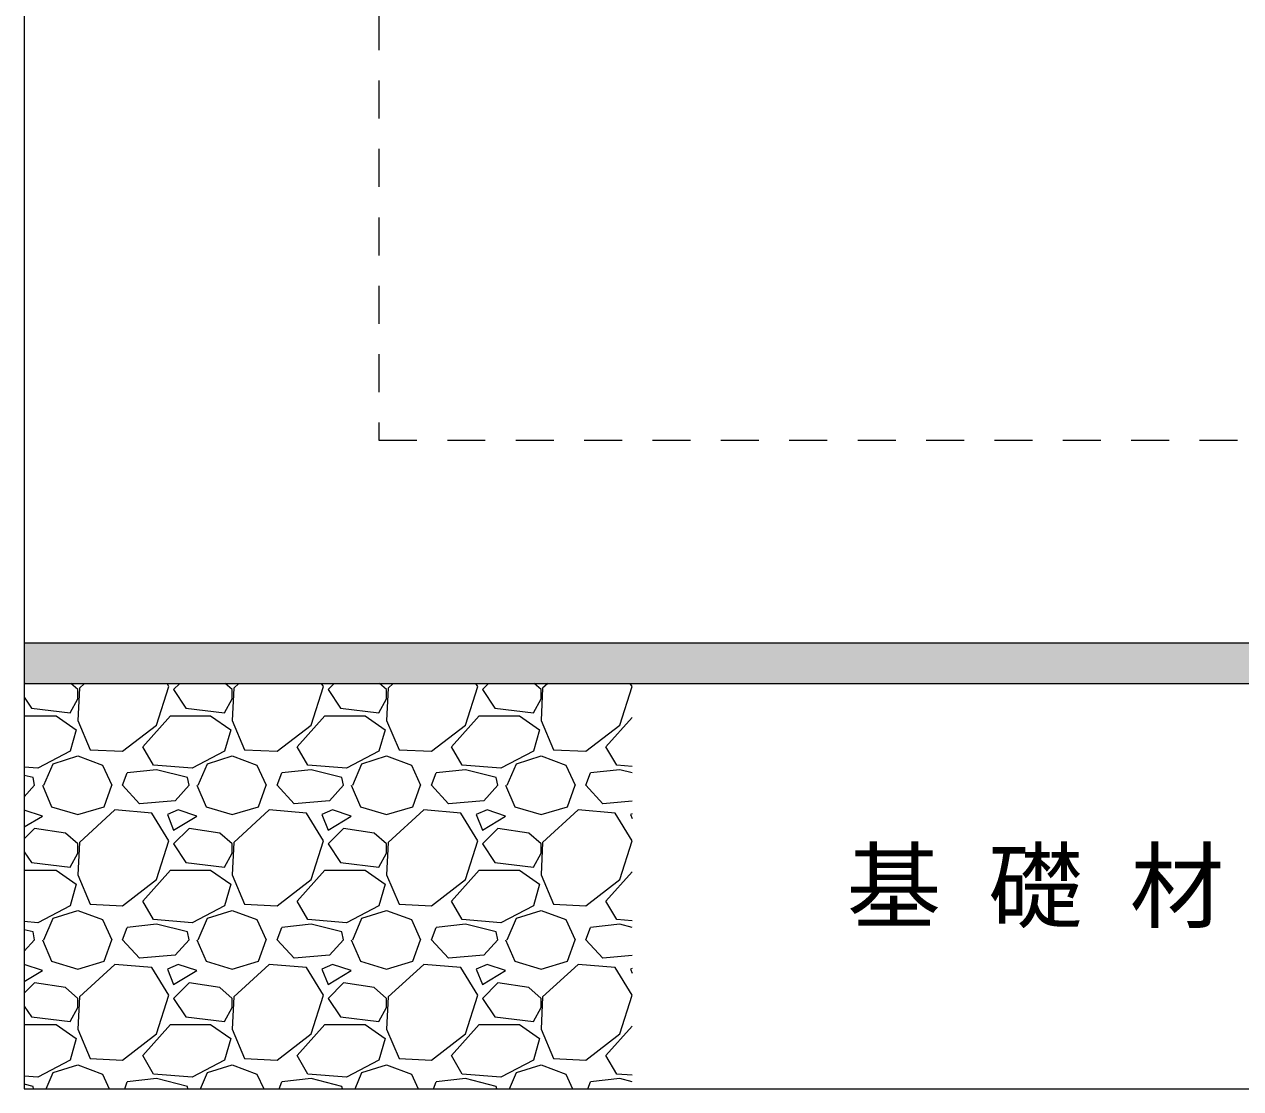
# Model space of a CAD drawing. Units: millimetres at full size; details may follow other scales. Extents: x 0 to 26200, y 7460 to 13400.
# Drawn here: x 10952 to 11553, y 9946 to 10471 of the extents above; entities that cross this region are included whole.
import ezdxf
from ezdxf.enums import TextEntityAlignment as Align

# ---------------------------------------------------------------- set-up
doc = ezdxf.new("R2010")
doc.units = ezdxf.units.MM
doc.header["$LTSCALE"] = 25
doc.linetypes.add('USER1', pattern=[1.35, 0.75, -0.6])
for name, color, linetype, lineweight in [('ハッチング_基礎', 150, 'Continuous', 9), ('本体', 2, 'Continuous', 20), ('舗装・基礎', 7, 'Continuous', 5)]:
    doc.layers.add(name, color=color, linetype=linetype, lineweight=lineweight)
doc.layers.add('文字', color=7, linetype='Continuous')
doc.styles.add('ＭＳ ゴシック', font='')
doc.styles.get('ＭＳ ゴシック').set_extended_font_data('MS Gothic')

msp = doc.modelspace()

# ---------------------------------------------------------------- hatches: boundary and pattern name
at = {"layer": 'ハッチング_基礎'}
msp.add_hatch(color=256, dxfattribs=at).paths.add_polyline_path([(10952.5, 10166.22), (10952.5, 10146.22), (11950.5, 10146.22), (11950.5, 10166.22)])

# ---------------------------------------------------------------- linework, layer by layer
at = {"layer": 'ハッチング_基礎', "lineweight": 5}
for p, q in [((10953, 10146.22), (10952.5, 10145.73)), ((10978.91, 10143.19), (10975.44, 10146.22)), ((10982.17, 10146.22), (10979.68, 10143.95)), ((11017.78, 10125.66), (11023.87, 10144.71)), ((11023.87, 10144.71), (11022.95, 10146.22)), ((11029.2, 10146.22), (11026.16, 10143.19)), ((11055.11, 10143.19), (11051.64, 10146.22)), ((11058.37, 10146.22), (11055.88, 10143.95)), ((11093.98, 10125.66), (11100.07, 10144.71)), ((11100.07, 10144.71), (11099.15, 10146.22)), ((11105.4, 10146.22), (11102.36, 10143.19)), ((11131.31, 10143.19), (11127.84, 10146.22)), ((11134.57, 10146.22), (11132.08, 10143.95)), ((11170.18, 10125.66), (11176.27, 10144.71)), ((11176.27, 10144.71), (11175.35, 10146.22)), ((11181.6, 10146.22), (11178.56, 10143.19)), ((11207.51, 10143.19), (11204.04, 10146.22)), ((11210.77, 10146.22), (11208.28, 10143.95)), ((11246.38, 10125.66), (11252.47, 10144.71)), ((11252.47, 10144.71), (11251.55, 10146.22)), ((10952.5, 10139.37), (10956.05, 10134.04)), ((10975.1, 10131.76), (10978.91, 10138.61)), ((10979.68, 10143.95), (10978.91, 10127.95)), ((10978.91, 10138.61), (10978.91, 10143.19)), ((11026.16, 10143.19), (11032.25, 10134.04)), ((11051.3, 10131.76), (11055.11, 10138.61)), ((11055.88, 10143.95), (11055.11, 10127.95)), ((11055.11, 10138.61), (11055.11, 10143.19)), ((11102.36, 10143.19), (11108.45, 10134.04)), ((11127.5, 10131.76), (11131.31, 10138.61)), ((11132.08, 10143.95), (11131.31, 10127.95)), ((11131.31, 10138.61), (11131.31, 10143.19)), ((11178.56, 10143.19), (11184.65, 10134.04)), ((11203.7, 10131.76), (11207.51, 10138.61)), ((11208.28, 10143.95), (11207.51, 10127.95)), ((11207.51, 10138.61), (11207.51, 10143.19)), ((10956.05, 10134.04), (10975.1, 10131.76)), ((11032.25, 10134.04), (11051.3, 10131.76)), ((11108.45, 10134.04), (11127.5, 10131.76)), ((11184.65, 10134.04), (11203.7, 10131.76)), ((10952.5, 10130.23), (10968.25, 10130.23)), ((10968.25, 10130.23), (10978.15, 10123.37)), ((10978.91, 10127.95), (10985.01, 10113.47)), ((11010.92, 10114.99), (11024.63, 10130.23)), ((11024.63, 10130.23), (11044.45, 10130.23)), ((11044.45, 10130.23), (11054.35, 10123.37)), ((11055.11, 10127.95), (11061.21, 10113.47)), ((11087.12, 10114.99), (11100.83, 10130.23)), ((11100.83, 10130.23), (11120.65, 10130.23)), ((11120.65, 10130.23), (11130.55, 10123.37)), ((11131.31, 10127.95), (11137.41, 10113.47)), ((11163.32, 10114.99), (11177.03, 10130.23)), ((11177.03, 10130.23), (11196.85, 10130.23)), ((11196.85, 10130.23), (11206.75, 10123.37)), ((11207.51, 10127.95), (11213.61, 10113.47)), ((11239.52, 10114.99), (11252.5, 10129.42)), ((10978.15, 10123.37), (10975.1, 10112.71)), ((11001.01, 10112.71), (11017.78, 10125.66)), ((11054.35, 10123.37), (11051.3, 10112.71)), ((11077.21, 10112.71), (11093.98, 10125.66)), ((11130.55, 10123.37), (11127.5, 10112.71)), ((11153.41, 10112.71), (11170.18, 10125.66)), ((11206.75, 10123.37), (11203.7, 10112.71)), ((11229.61, 10112.71), (11246.38, 10125.66)), ((11016.25, 10105.85), (11010.92, 10114.99)), ((11092.45, 10105.85), (11087.12, 10114.99)), ((11168.65, 10105.85), (11163.32, 10114.99)), ((11244.85, 10105.85), (11239.52, 10114.99)), ((10975.1, 10112.71), (10959.1, 10104.32)), ((10966.72, 10106.61), (10978.91, 10110.42)), ((10978.91, 10110.42), (10991.11, 10105.85)), ((10985.01, 10113.47), (11001.01, 10112.71)), ((11051.3, 10112.71), (11035.3, 10104.32)), ((11042.92, 10106.61), (11055.11, 10110.42)), ((11055.11, 10110.42), (11067.31, 10105.85)), ((11061.21, 10113.47), (11077.21, 10112.71)), ((11127.5, 10112.71), (11111.5, 10104.32)), ((11119.12, 10106.61), (11131.31, 10110.42)), ((11131.31, 10110.42), (11143.51, 10105.85)), ((11137.41, 10113.47), (11153.41, 10112.71)), ((11203.7, 10112.71), (11187.7, 10104.32)), ((11195.32, 10106.61), (11207.51, 10110.42)), ((11207.51, 10110.42), (11219.71, 10105.85)), ((11213.61, 10113.47), (11229.61, 10112.71)), ((10959.1, 10104.32), (10952.5, 10104.85)), ((10962.15, 10095.94), (10966.72, 10106.61)), ((10991.11, 10105.85), (10995.68, 10095.94)), ((11017.78, 10103.56), (11003.3, 10102.04)), ((11035.3, 10104.32), (11016.25, 10105.85)), ((11033.02, 10099.75), (11017.78, 10103.56)), ((11038.35, 10095.94), (11042.92, 10106.61)), ((11067.31, 10105.85), (11071.88, 10095.94)), ((11093.98, 10103.56), (11079.5, 10102.04)), ((11111.5, 10104.32), (11092.45, 10105.85)), ((11109.22, 10099.75), (11093.98, 10103.56)), ((11114.55, 10095.94), (11119.12, 10106.61)), ((11143.51, 10105.85), (11148.08, 10095.94)), ((11170.18, 10103.56), (11155.7, 10102.04)), ((11187.7, 10104.32), (11168.65, 10105.85)), ((11185.42, 10099.75), (11170.18, 10103.56)), ((11190.75, 10095.94), (11195.32, 10106.61)), ((11219.71, 10105.85), (11224.28, 10095.94)), ((11246.38, 10103.56), (11231.9, 10102.04)), ((11252.5, 10105.24), (11244.85, 10105.85)), ((11252.5, 10102.03), (11246.38, 10103.56)), ((10956.82, 10099.75), (10952.5, 10100.83)), ((10957.58, 10095.94), (10956.82, 10099.75)), ((11001.01, 10095.94), (11003.3, 10102.04)), ((11033.78, 10095.94), (11033.02, 10099.75)), ((11077.21, 10095.94), (11079.5, 10102.04)), ((11109.98, 10095.94), (11109.22, 10099.75)), ((11153.41, 10095.94), (11155.7, 10102.04)), ((11186.18, 10095.94), (11185.42, 10099.75)), ((11229.61, 10095.94), (11231.9, 10102.04)), ((10957.58, 10095.94), (10952.5, 10090.3)), ((10961.39, 10095.94), (10965.96, 10085.27)), ((10991.87, 10085.27), (10995.68, 10095.94)), ((11009.39, 10086.8), (11001.01, 10095.94)), ((11033.78, 10095.94), (11026.92, 10088.32)), ((11037.59, 10095.94), (11042.16, 10085.27)), ((11068.07, 10085.27), (11071.88, 10095.94)), ((11085.59, 10086.8), (11077.21, 10095.94)), ((11109.98, 10095.94), (11103.12, 10088.32)), ((11113.79, 10095.94), (11118.36, 10085.27)), ((11144.27, 10085.27), (11148.08, 10095.94)), ((11161.79, 10086.8), (11153.41, 10095.94)), ((11186.18, 10095.94), (11179.32, 10088.32)), ((11189.99, 10095.94), (11194.56, 10085.27)), ((11220.47, 10085.27), (11224.28, 10095.94)), ((11237.99, 10086.8), (11229.61, 10095.94)), ((10965.96, 10085.27), (10978.91, 10081.46)), ((10978.91, 10081.46), (10991.87, 10085.27)), ((11026.92, 10088.32), (11009.39, 10086.8)), ((11042.16, 10085.27), (11055.11, 10081.46)), ((11055.11, 10081.46), (11068.07, 10085.27)), ((11103.12, 10088.32), (11085.59, 10086.8)), ((11118.36, 10085.27), (11131.31, 10081.46)), ((11131.31, 10081.46), (11144.27, 10085.27)), ((11179.32, 10088.32), (11161.79, 10086.8)), ((11194.56, 10085.27), (11207.51, 10081.46)), ((11207.51, 10081.46), (11220.47, 10085.27)), ((11252.5, 10088.06), (11237.99, 10086.8)), ((10961.39, 10080.7), (10952.5, 10083.66)), ((10952.5, 10075.37), (10961.39, 10080.7)), ((10997.2, 10083.75), (10979.68, 10067.75)), ((11015.49, 10082.23), (10997.2, 10083.75)), ((11023.87, 10068.51), (11015.49, 10082.23)), ((11028.44, 10083.75), (11023.11, 10081.46)), ((11023.11, 10081.46), (11026.16, 10073.84)), ((11026.16, 10073.84), (11037.59, 10080.7)), ((11037.59, 10080.7), (11028.44, 10083.75)), ((11073.4, 10083.75), (11055.88, 10067.75)), ((11091.69, 10082.23), (11073.4, 10083.75)), ((11100.07, 10068.51), (11091.69, 10082.23)), ((11104.64, 10083.75), (11099.31, 10081.46)), ((11099.31, 10081.46), (11102.36, 10073.84)), ((11102.36, 10073.84), (11113.79, 10080.7)), ((11113.79, 10080.7), (11104.64, 10083.75)), ((11149.6, 10083.75), (11132.08, 10067.75)), ((11167.89, 10082.23), (11149.6, 10083.75)), ((11176.27, 10068.51), (11167.89, 10082.23)), ((11180.84, 10083.75), (11175.51, 10081.46)), ((11175.51, 10081.46), (11178.56, 10073.84)), ((11178.56, 10073.84), (11189.99, 10080.7)), ((11189.99, 10080.7), (11180.84, 10083.75)), ((11225.8, 10083.75), (11208.28, 10067.75)), ((11244.09, 10082.23), (11225.8, 10083.75)), ((11252.47, 10068.51), (11244.09, 10082.23)), ((11252.5, 10081.8), (11251.71, 10081.46)), ((11251.71, 10081.46), (11252.5, 10079.48)), ((10957.58, 10074.61), (10952.5, 10069.53)), ((10972.82, 10072.32), (10957.58, 10074.61)), ((10978.91, 10066.99), (10972.82, 10072.32)), ((11033.78, 10074.61), (11026.16, 10066.99)), ((11049.02, 10072.32), (11033.78, 10074.61)), ((11055.11, 10066.99), (11049.02, 10072.32)), ((11109.98, 10074.61), (11102.36, 10066.99)), ((11125.22, 10072.32), (11109.98, 10074.61)), ((11131.31, 10066.99), (11125.22, 10072.32)), ((11186.18, 10074.61), (11178.56, 10066.99)), ((11201.42, 10072.32), (11186.18, 10074.61)), ((11207.51, 10066.99), (11201.42, 10072.32)), ((10979.68, 10067.75), (10978.91, 10051.75)), ((10978.91, 10062.41), (10978.91, 10066.99)), ((11017.78, 10049.46), (11023.87, 10068.51)), ((11026.16, 10066.99), (11032.25, 10057.84)), ((11055.88, 10067.75), (11055.11, 10051.75)), ((11055.11, 10062.41), (11055.11, 10066.99)), ((11093.98, 10049.46), (11100.07, 10068.51)), ((11102.36, 10066.99), (11108.45, 10057.84)), ((11132.08, 10067.75), (11131.31, 10051.75)), ((11131.31, 10062.41), (11131.31, 10066.99)), ((11170.18, 10049.46), (11176.27, 10068.51)), ((11178.56, 10066.99), (11184.65, 10057.84)), ((11208.28, 10067.75), (11207.51, 10051.75)), ((11207.51, 10062.41), (11207.51, 10066.99)), ((11246.38, 10049.46), (11252.47, 10068.51)), ((10952.5, 10063.17), (10956.05, 10057.84)), ((10975.1, 10055.56), (10978.91, 10062.41)), ((11051.3, 10055.56), (11055.11, 10062.41)), ((11127.5, 10055.56), (11131.31, 10062.41)), ((11203.7, 10055.56), (11207.51, 10062.41)), ((10956.05, 10057.84), (10975.1, 10055.56)), ((11032.25, 10057.84), (11051.3, 10055.56)), ((11108.45, 10057.84), (11127.5, 10055.56)), ((11184.65, 10057.84), (11203.7, 10055.56)), ((10952.5, 10054.03), (10968.25, 10054.03)), ((10968.25, 10054.03), (10978.15, 10047.17)), ((10978.91, 10051.75), (10985.01, 10037.27)), ((11001.01, 10036.51), (11017.78, 10049.46)), ((11010.92, 10038.79), (11024.63, 10054.03)), ((11024.63, 10054.03), (11044.45, 10054.03)), ((11044.45, 10054.03), (11054.35, 10047.17)), ((11055.11, 10051.75), (11061.21, 10037.27)), ((11077.21, 10036.51), (11093.98, 10049.46)), ((11087.12, 10038.79), (11100.83, 10054.03)), ((11100.83, 10054.03), (11120.65, 10054.03)), ((11120.65, 10054.03), (11130.55, 10047.17)), ((11131.31, 10051.75), (11137.41, 10037.27)), ((11153.41, 10036.51), (11170.18, 10049.46)), ((11163.32, 10038.79), (11177.03, 10054.03)), ((11177.03, 10054.03), (11196.85, 10054.03)), ((11196.85, 10054.03), (11206.75, 10047.17)), ((11207.51, 10051.75), (11213.61, 10037.27)), ((11229.61, 10036.51), (11246.38, 10049.46)), ((11239.52, 10038.79), (11252.5, 10053.22)), ((10978.15, 10047.17), (10975.1, 10036.51)), ((11054.35, 10047.17), (11051.3, 10036.51)), ((11130.55, 10047.17), (11127.5, 10036.51)), ((11206.75, 10047.17), (11203.7, 10036.51)), ((10975.1, 10036.51), (10959.1, 10028.12)), ((10985.01, 10037.27), (11001.01, 10036.51)), ((11016.25, 10029.65), (11010.92, 10038.79)), ((11051.3, 10036.51), (11035.3, 10028.12)), ((11061.21, 10037.27), (11077.21, 10036.51)), ((11092.45, 10029.65), (11087.12, 10038.79)), ((11127.5, 10036.51), (11111.5, 10028.12)), ((11137.41, 10037.27), (11153.41, 10036.51)), ((11168.65, 10029.65), (11163.32, 10038.79)), ((11203.7, 10036.51), (11187.7, 10028.12)), ((11213.61, 10037.27), (11229.61, 10036.51)), ((11244.85, 10029.65), (11239.52, 10038.79)), ((10962.15, 10019.74), (10966.72, 10030.41)), ((10966.72, 10030.41), (10978.91, 10034.22)), ((10978.91, 10034.22), (10991.11, 10029.65)), ((11038.35, 10019.74), (11042.92, 10030.41)), ((11042.92, 10030.41), (11055.11, 10034.22)), ((11055.11, 10034.22), (11067.31, 10029.65)), ((11114.55, 10019.74), (11119.12, 10030.41)), ((11119.12, 10030.41), (11131.31, 10034.22)), ((11131.31, 10034.22), (11143.51, 10029.65)), ((11190.75, 10019.74), (11195.32, 10030.41)), ((11195.32, 10030.41), (11207.51, 10034.22)), ((11207.51, 10034.22), (11219.71, 10029.65)), ((10959.1, 10028.12), (10952.5, 10028.65)), ((10956.82, 10023.55), (10952.5, 10024.63)), ((10991.11, 10029.65), (10995.68, 10019.74)), ((11001.01, 10019.74), (11003.3, 10025.84)), ((11017.78, 10027.36), (11003.3, 10025.84)), ((11035.3, 10028.12), (11016.25, 10029.65)), ((11033.02, 10023.55), (11017.78, 10027.36)), ((11067.31, 10029.65), (11071.88, 10019.74)), ((11077.21, 10019.74), (11079.5, 10025.84)), ((11093.98, 10027.36), (11079.5, 10025.84)), ((11111.5, 10028.12), (11092.45, 10029.65)), ((11109.22, 10023.55), (11093.98, 10027.36)), ((11143.51, 10029.65), (11148.08, 10019.74)), ((11153.41, 10019.74), (11155.7, 10025.84)), ((11170.18, 10027.36), (11155.7, 10025.84)), ((11187.7, 10028.12), (11168.65, 10029.65)), ((11185.42, 10023.55), (11170.18, 10027.36)), ((11219.71, 10029.65), (11224.28, 10019.74)), ((11229.61, 10019.74), (11231.9, 10025.84)), ((11246.38, 10027.36), (11231.9, 10025.84)), ((11252.5, 10029.04), (11244.85, 10029.65)), ((11252.5, 10025.83), (11246.38, 10027.36)), ((10957.58, 10019.74), (10952.5, 10014.1)), ((10957.58, 10019.74), (10956.82, 10023.55)), ((10961.39, 10019.74), (10965.96, 10009.07)), ((10991.87, 10009.07), (10995.68, 10019.74)), ((11009.39, 10010.6), (11001.01, 10019.74)), ((11033.78, 10019.74), (11026.92, 10012.12)), ((11033.78, 10019.74), (11033.02, 10023.55)), ((11037.59, 10019.74), (11042.16, 10009.07)), ((11068.07, 10009.07), (11071.88, 10019.74)), ((11085.59, 10010.6), (11077.21, 10019.74)), ((11109.98, 10019.74), (11103.12, 10012.12)), ((11109.98, 10019.74), (11109.22, 10023.55)), ((11113.79, 10019.74), (11118.36, 10009.07)), ((11144.27, 10009.07), (11148.08, 10019.74)), ((11161.79, 10010.6), (11153.41, 10019.74)), ((11186.18, 10019.74), (11179.32, 10012.12)), ((11186.18, 10019.74), (11185.42, 10023.55)), ((11189.99, 10019.74), (11194.56, 10009.07)), ((11220.47, 10009.07), (11224.28, 10019.74)), ((11237.99, 10010.6), (11229.61, 10019.74)), ((10961.39, 10004.5), (10952.5, 10007.46)), ((10965.96, 10009.07), (10978.91, 10005.26)), ((10978.91, 10005.26), (10991.87, 10009.07)), ((10997.2, 10007.55), (10979.68, 9991.55)), ((11015.49, 10006.03), (10997.2, 10007.55)), ((11026.92, 10012.12), (11009.39, 10010.6)), ((11028.44, 10007.55), (11023.11, 10005.26)), ((11037.59, 10004.5), (11028.44, 10007.55)), ((11042.16, 10009.07), (11055.11, 10005.26)), ((11055.11, 10005.26), (11068.07, 10009.07)), ((11073.4, 10007.55), (11055.88, 9991.55)), ((11091.69, 10006.03), (11073.4, 10007.55)), ((11103.12, 10012.12), (11085.59, 10010.6)), ((11104.64, 10007.55), (11099.31, 10005.26)), ((11113.79, 10004.5), (11104.64, 10007.55)), ((11118.36, 10009.07), (11131.31, 10005.26)), ((11131.31, 10005.26), (11144.27, 10009.07)), ((11149.6, 10007.55), (11132.08, 9991.55)), ((11167.89, 10006.03), (11149.6, 10007.55)), ((11179.32, 10012.12), (11161.79, 10010.6)), ((11180.84, 10007.55), (11175.51, 10005.26)), ((11189.99, 10004.5), (11180.84, 10007.55)), ((11194.56, 10009.07), (11207.51, 10005.26)), ((11207.51, 10005.26), (11220.47, 10009.07)), ((11225.8, 10007.55), (11208.28, 9991.55)), ((11244.09, 10006.03), (11225.8, 10007.55)), ((11252.5, 10011.86), (11237.99, 10010.6)), ((10952.5, 9999.17), (10961.39, 10004.5)), ((11023.87, 9992.31), (11015.49, 10006.03)), ((11023.11, 10005.26), (11026.16, 9997.64)), ((11026.16, 9997.64), (11037.59, 10004.5)), ((11100.07, 9992.31), (11091.69, 10006.03)), ((11099.31, 10005.26), (11102.36, 9997.64)), ((11102.36, 9997.64), (11113.79, 10004.5)), ((11176.27, 9992.31), (11167.89, 10006.03)), ((11175.51, 10005.26), (11178.56, 9997.64)), ((11178.56, 9997.64), (11189.99, 10004.5)), ((11252.47, 9992.31), (11244.09, 10006.03)), ((11252.5, 10005.6), (11251.71, 10005.26)), ((11251.71, 10005.26), (11252.5, 10003.28)), ((10957.58, 9998.41), (10952.5, 9993.33)), ((10972.82, 9996.12), (10957.58, 9998.41)), ((10978.91, 9990.79), (10972.82, 9996.12)), ((11033.78, 9998.41), (11026.16, 9990.79)), ((11049.02, 9996.12), (11033.78, 9998.41)), ((11055.11, 9990.79), (11049.02, 9996.12)), ((11109.98, 9998.41), (11102.36, 9990.79)), ((11125.22, 9996.12), (11109.98, 9998.41)), ((11131.31, 9990.79), (11125.22, 9996.12)), ((11186.18, 9998.41), (11178.56, 9990.79)), ((11201.42, 9996.12), (11186.18, 9998.41)), ((11207.51, 9990.79), (11201.42, 9996.12)), ((10979.68, 9991.55), (10978.91, 9975.55)), ((10978.91, 9986.21), (10978.91, 9990.79)), ((11017.78, 9973.26), (11023.87, 9992.31)), ((11026.16, 9990.79), (11032.25, 9981.64)), ((11055.88, 9991.55), (11055.11, 9975.55)), ((11055.11, 9986.21), (11055.11, 9990.79)), ((11093.98, 9973.26), (11100.07, 9992.31)), ((11102.36, 9990.79), (11108.45, 9981.64)), ((11132.08, 9991.55), (11131.31, 9975.55)), ((11131.31, 9986.21), (11131.31, 9990.79)), ((11170.18, 9973.26), (11176.27, 9992.31)), ((11178.56, 9990.79), (11184.65, 9981.64)), ((11208.28, 9991.55), (11207.51, 9975.55)), ((11207.51, 9986.21), (11207.51, 9990.79)), ((11246.38, 9973.26), (11252.47, 9992.31)), ((10952.5, 9986.97), (10956.05, 9981.64)), ((10975.1, 9979.36), (10978.91, 9986.21)), ((11051.3, 9979.36), (11055.11, 9986.21)), ((11127.5, 9979.36), (11131.31, 9986.21)), ((11203.7, 9979.36), (11207.51, 9986.21)), ((10952.5, 9977.83), (10968.25, 9977.83)), ((10956.05, 9981.64), (10975.1, 9979.36)), ((10968.25, 9977.83), (10978.15, 9970.97)), ((11010.92, 9962.59), (11024.63, 9977.83)), ((11024.63, 9977.83), (11044.45, 9977.83)), ((11032.25, 9981.64), (11051.3, 9979.36)), ((11044.45, 9977.83), (11054.35, 9970.97)), ((11087.12, 9962.59), (11100.83, 9977.83)), ((11100.83, 9977.83), (11120.65, 9977.83)), ((11108.45, 9981.64), (11127.5, 9979.36)), ((11120.65, 9977.83), (11130.55, 9970.97)), ((11163.32, 9962.59), (11177.03, 9977.83)), ((11177.03, 9977.83), (11196.85, 9977.83)), ((11184.65, 9981.64), (11203.7, 9979.36)), ((11196.85, 9977.83), (11206.75, 9970.97)), ((11239.52, 9962.59), (11252.5, 9977.02)), ((10978.15, 9970.97), (10975.1, 9960.31)), ((10978.91, 9975.55), (10985.01, 9961.07)), ((11001.01, 9960.31), (11017.78, 9973.26)), ((11054.35, 9970.97), (11051.3, 9960.31)), ((11055.11, 9975.55), (11061.21, 9961.07)), ((11077.21, 9960.31), (11093.98, 9973.26)), ((11130.55, 9970.97), (11127.5, 9960.31)), ((11131.31, 9975.55), (11137.41, 9961.07)), ((11153.41, 9960.31), (11170.18, 9973.26)), ((11206.75, 9970.97), (11203.7, 9960.31)), ((11207.51, 9975.55), (11213.61, 9961.07)), ((11229.61, 9960.31), (11246.38, 9973.26)), ((10975.1, 9960.31), (10959.1, 9951.92)), ((10985.01, 9961.07), (11001.01, 9960.31)), ((11016.25, 9953.45), (11010.92, 9962.59)), ((11051.3, 9960.31), (11035.3, 9951.92)), ((11061.21, 9961.07), (11077.21, 9960.31)), ((11092.45, 9953.45), (11087.12, 9962.59)), ((11127.5, 9960.31), (11111.5, 9951.92)), ((11137.41, 9961.07), (11153.41, 9960.31)), ((11168.65, 9953.45), (11163.32, 9962.59)), ((11203.7, 9960.31), (11187.7, 9951.92)), ((11213.61, 9961.07), (11229.61, 9960.31)), ((11244.85, 9953.45), (11239.52, 9962.59)), ((10959.1, 9951.92), (10952.5, 9952.45)), ((10963.3, 9946.22), (10966.72, 9954.21)), ((10966.72, 9954.21), (10978.91, 9958.02)), ((10978.91, 9958.02), (10991.11, 9953.45)), ((10991.11, 9953.45), (10994.44, 9946.22)), ((11035.3, 9951.92), (11016.25, 9953.45)), ((11039.5, 9946.22), (11042.92, 9954.21)), ((11042.92, 9954.21), (11055.11, 9958.02)), ((11055.11, 9958.02), (11067.31, 9953.45)), ((11067.31, 9953.45), (11070.64, 9946.22)), ((11111.5, 9951.92), (11092.45, 9953.45)), ((11115.7, 9946.22), (11119.12, 9954.21)), ((11119.12, 9954.21), (11131.31, 9958.02)), ((11131.31, 9958.02), (11143.51, 9953.45)), ((11143.51, 9953.45), (11146.84, 9946.22)), ((11187.7, 9951.92), (11168.65, 9953.45)), ((11191.9, 9946.22), (11195.32, 9954.21)), ((11195.32, 9954.21), (11207.51, 9958.02)), ((11207.51, 9958.02), (11219.71, 9953.45)), ((11219.71, 9953.45), (11223.04, 9946.22)), ((11252.5, 9952.84), (11244.85, 9953.45)), ((10956.82, 9947.35), (10952.5, 9948.43)), ((10957.04, 9946.22), (10956.82, 9947.35)), ((11002.02, 9946.22), (11003.3, 9949.64)), ((11017.78, 9951.16), (11003.3, 9949.64)), ((11033.02, 9947.35), (11017.78, 9951.16)), ((11033.24, 9946.22), (11033.02, 9947.35)), ((11078.22, 9946.22), (11079.5, 9949.64)), ((11093.98, 9951.16), (11079.5, 9949.64)), ((11109.22, 9947.35), (11093.98, 9951.16)), ((11109.44, 9946.22), (11109.22, 9947.35)), ((11154.42, 9946.22), (11155.7, 9949.64)), ((11170.18, 9951.16), (11155.7, 9949.64)), ((11185.42, 9947.35), (11170.18, 9951.16)), ((11185.64, 9946.22), (11185.42, 9947.35)), ((11230.62, 9946.22), (11231.9, 9949.64)), ((11246.38, 9951.16), (11231.9, 9949.64)), ((11252.5, 9949.63), (11246.38, 9951.16))]:
    msp.add_line(p, q, dxfattribs=at)
at = {"layer": '本体'}
msp.add_line((10952.5, 11616.22), (10952.5, 10166.22), dxfattribs=at)
at = {"layer": '本体', "linetype": 'USER1', "lineweight": 15}
for p, q in [((11127.5, 10916.22), (11127.5, 10266.22)), ((11127.5, 10266.22), (11775.5, 10266.22))]:
    msp.add_line(p, q, dxfattribs=at)
at = {"layer": '本体', "lineweight": 9}
msp.add_line((10952.5, 10166.22), (11950.5, 10166.22), dxfattribs=at)
at = {"layer": '舗装・基礎', "color": 3, "lineweight": 13}
for p, q in [((10952.5, 10166.22), (10952.5, 9946.22)), ((10952.5, 10146.22), (11950.5, 10146.22)), ((10952.5, 9946.22), (11950.5, 9946.22))]:
    msp.add_line(p, q, dxfattribs=at)

# ---------------------------------------------------------------- texts
at = {"layer": '文字', "style": 'ＭＳ ゴシック'}
msp.add_text('基 礎 材', height=34.18, dxfattribs=at).set_placement((11451.5, 10046.22), align=Align.MIDDLE_CENTER)

doc.saveas('drawing.dxf')
